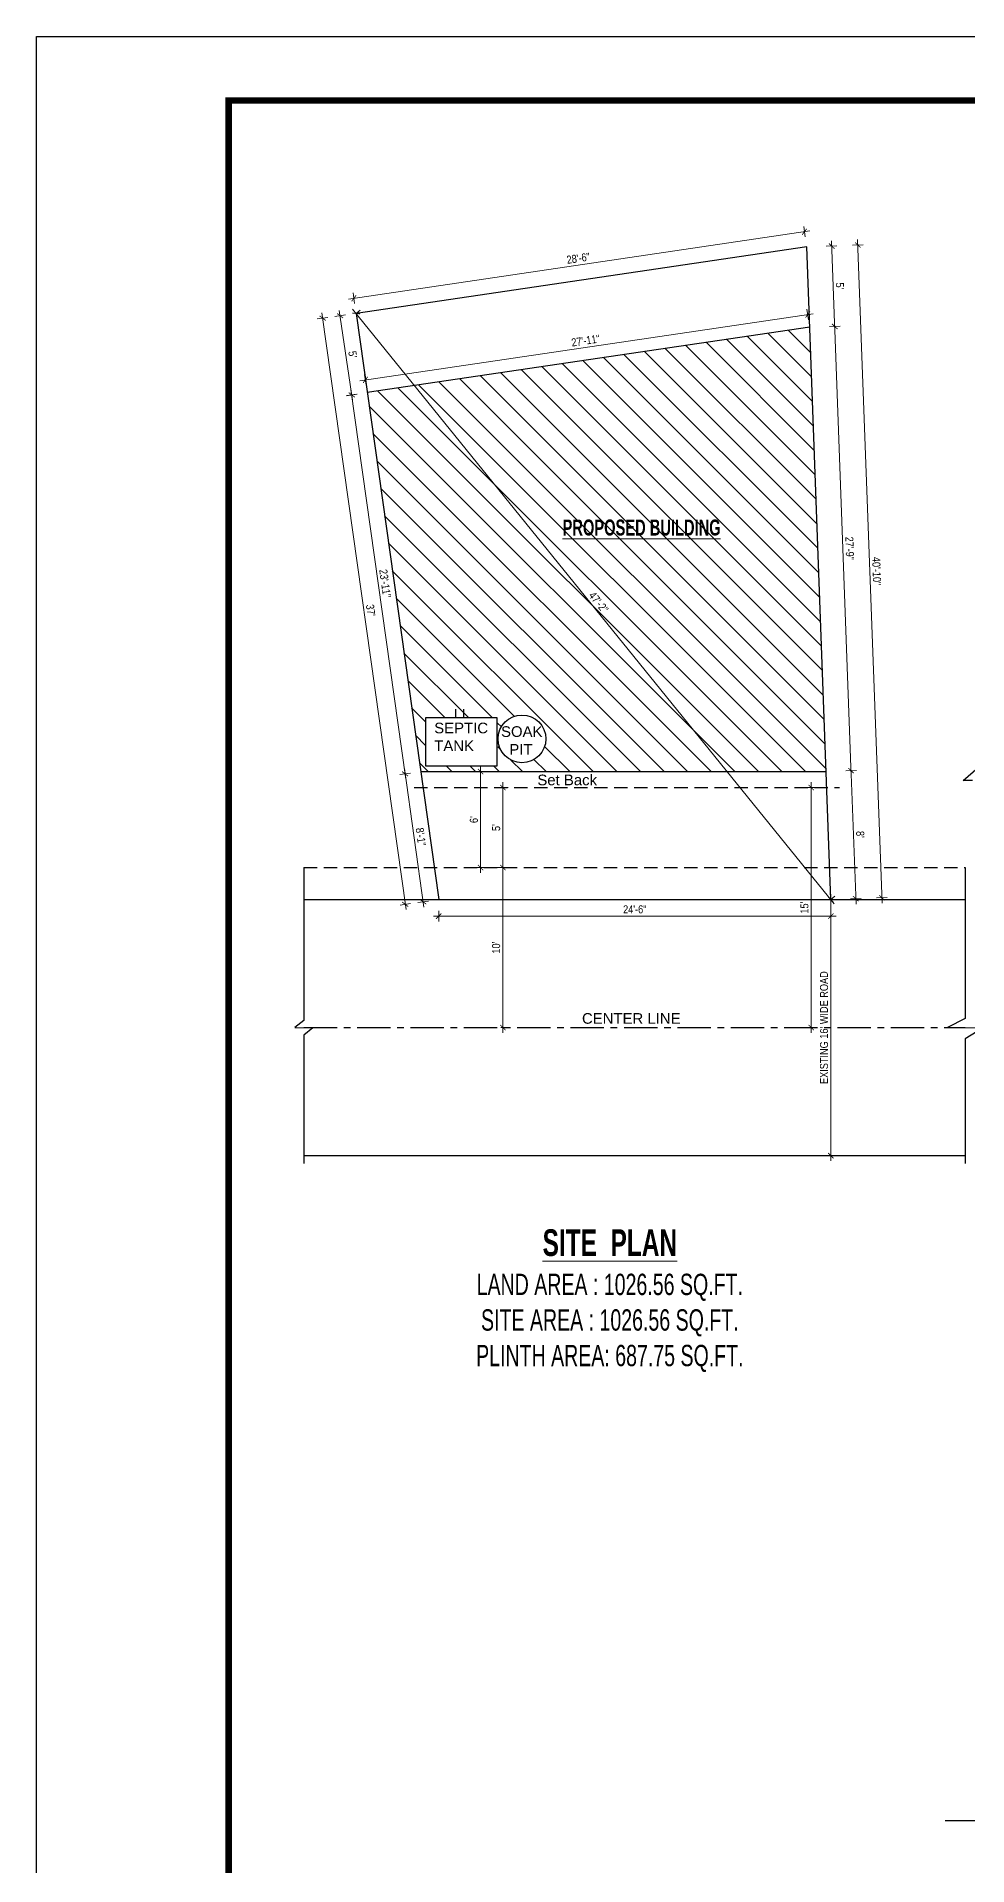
# Model space of a CAD drawing. Header units: inches. Extents: x -9998782 to 66725, y -6520505 to 8308.
# Drawn here: x -5000150 to -4999452, y -3261171 to -3259800 of the extents above; entities that cross this region are included whole.
import ezdxf

# ---------------------------------------------------------------- set-up
doc = ezdxf.new("R2010")
doc.units = ezdxf.units.IN
doc.header["$LTSCALE"] = 2
doc.header["$MEASUREMENT"] = 0
doc.header["$PDMODE"] = 34
doc.linetypes.add('CENTER', pattern=[2, 1.25, -0.25, 0.25, -0.25])
doc.linetypes.add('HIDDEN', pattern=[0.375, 0.25, -0.125])
doc.layers.get('0').update_dxf_attribs({"linetype": 'CONTINUOUS'})
doc.layers.get('DEFPOINTS').update_dxf_attribs({"color": 141, "linetype": 'CONTINUOUS'})
doc.layers.add('A-Hatch', color=7, linetype='CONTINUOUS')
doc.layers.add('furniture', color=31, linetype='CONTINUOUS')
for name, color, linetype, lineweight in [('DIM 1-100', 4, 'CONTINUOUS', 13), ('TEXT', 181, 'CONTINUOUS', 25), ('Text-100.w', 254, 'CONTINUOUS', 9), ('TEXTLAYER', 7, 'CONTINUOUS', 18), ('Toilet', 7, 'CONTINUOUS', 25)]:
    doc.layers.add(name, color=color, linetype=linetype, lineweight=lineweight)
doc.styles.add('Arial', font='arial.ttf', dxfattribs={"width": 0.8, "height": 12})
doc.styles.get("Standard").update_dxf_attribs({"font": 'ARIALN.TTF'})
doc.dimstyles.new('1 by 96', dxfattribs={"dimtxt": 6, "dimasz": 4, "dimexe": 4, "dimexo": 4, "dimgap": 2, "dimtad": 1, "dimdec": 0, "dimzin": 0, "dimdsep": 46, "dimlunit": 4, "dimtxsty": 'Standard', "dimblk": 'ARCHTICK', "dimcen": 0, "dimdle": 4, "dimadec": 0, "dimazin": 0, "dimtfac": 1, "dimtdec": 0, "dimtix": 1, "dimtofl": 0, "dimtmove": 1, "dimatfit": 3, "dimldrblk": 'ARCHTICK', "dimfxl": 4, "dimfxlon": 1, "dimtolj": 1, "dimtzin": 0, "dimlwd": -1, "dimlwe": -1, "dimarcsym": 0})

# ---------------------------------------------------------------- blocks, each defined once
blk = doc.blocks.new('_ArchTick')
at = {"color": 0, "linetype": 'ByBlock', "const_width": 0.15}
blk.add_lwpolyline([(-0.5, -0.5), (0.5, 0.5)], dxfattribs=at)
blk = doc.blocks.new('*D376')
at = {"layer": 'DEFPOINTS', "color": 0, "ltscale": 0.5}
for p in [(-4999790.7, -3259989.8), (-4999922.2, -3260009.2), (-4999782, -3260049.2)]:
    blk.add_point(p, dxfattribs=at)
at = {"layer": 'DIM 1-100', "color": 0, "ltscale": 0.5}
for p, q in [((-4999918.2, -3260008.6), (-4999926.1, -3260009.8)), ((-4999912.8, -3260072.5), (-4999922.8, -3260005.3)), ((-4999909.5, -3260068), (-4999917.4, -3260069.2))]:
    blk.add_line(p, q, dxfattribs=at)
at = {"layer": 'DIM 1-100', "color": 0, "ltscale": 0.5, "xscale": 4, "yscale": 4, "zscale": 4}
for p, rotation in [((-4999922.2, -3260009.2), 98.40388065627104), ((-4999913.4, -3260068.6), 278.403880656271)]:
    blk.add_blockref('_ArchTick', p, dxfattribs=dict(at, rotation=rotation))
at = {"layer": 'DIM 1-100', "color": 0, "ltscale": 0.5, "insert": (-4999912.8, -3260038.2), "char_height": 6, "attachment_point": 5, "rotation": 278.4039}
blk.add_mtext("\\A1;5'", dxfattribs=at)
blk = doc.blocks.new('*D377')
at = {"layer": 'DEFPOINTS', "color": 0, "ltscale": 0.5}
for p in [(-4999805.8, -3260363.1), (-4999811.8, -3260423.1), (-4999800.1, -3260423.1)]:
    blk.add_point(p, dxfattribs=at)
at = {"layer": 'DIM 1-100', "color": 0, "ltscale": 0.5}
for p, q in [((-4999800.1, -3260359.1), (-4999800.1, -3260427.1)), ((-4999801.8, -3260363.1), (-4999796.1, -3260363.1)), ((-4999804.1, -3260423.1), (-4999796.1, -3260423.1))]:
    blk.add_line(p, q, dxfattribs=at)
at = {"layer": 'DIM 1-100', "color": 0, "ltscale": 0.5, "xscale": 4, "yscale": 4, "zscale": 4}
for p, rotation in [((-4999800.1, -3260363.1), 90), ((-4999800.1, -3260423.1), 270)]:
    blk.add_blockref('_ArchTick', p, dxfattribs=dict(at, rotation=rotation))
at = {"layer": 'DIM 1-100', "color": 0, "ltscale": 0.5, "insert": (-4999805.2, -3260393.1), "char_height": 6, "attachment_point": 5, "rotation": 90}
blk.add_mtext("\\A1;5'", dxfattribs=at)
blk = doc.blocks.new('*D378')
at = {"layer": 'DEFPOINTS', "color": 0, "ltscale": 0.5}
for p in [(-4999554.3, -3260447.1), (-4999554.3, -3260639.1), (-4999554.3, -3260639.1)]:
    blk.add_point(p, dxfattribs=at)
at = {"layer": 'DIM 1-100', "color": 0, "ltscale": 0.5}
for p, q in [((-4999554.3, -3260443.1), (-4999554.3, -3260643.1)), ((-4999554.3, -3260447.1), (-4999558.3, -3260447.1)), ((-4999554.3, -3260639.1), (-4999558.3, -3260639.1))]:
    blk.add_line(p, q, dxfattribs=at)
at = {"layer": 'DIM 1-100', "color": 0, "ltscale": 0.5, "xscale": 4, "yscale": 4, "zscale": 4}
for p, rotation in [((-4999554.3, -3260447.1), 90), ((-4999554.3, -3260639.1), 270)]:
    blk.add_blockref('_ArchTick', p, dxfattribs=dict(at, rotation=rotation))
at = {"layer": 'DIM 1-100', "color": 0, "ltscale": 0.5, "insert": (-4999559.4, -3260543.1), "char_height": 6, "attachment_point": 5, "rotation": 90}
blk.add_mtext("\\A1;EXISTING 16' WIDE ROAD", dxfattribs=at)
blk = doc.blocks.new('*D379')
at = {"layer": 'DEFPOINTS', "color": 0, "ltscale": 0.5}
for p in [(-4999910.2, -3260007.5), (-4999873.4, -3260450.6), (-4999848.3, -3260447.1)]:
    blk.add_point(p, dxfattribs=at)
at = {"layer": 'DIM 1-100', "color": 0, "ltscale": 0.5}
for p, q in [((-4999931.4, -3260010.4), (-4999939.3, -3260011.5)), ((-4999935.9, -3260007), (-4999872.8, -3260454.6)), ((-4999869.4, -3260450.1), (-4999877.3, -3260451.2))]:
    blk.add_line(p, q, dxfattribs=at)
at = {"layer": 'DIM 1-100', "color": 0, "ltscale": 0.5, "xscale": 4, "yscale": 4, "zscale": 4}
for p, rotation in [((-4999935.3, -3260011), 98.01894551891075), ((-4999873.4, -3260450.6), 278.0189455189108)]:
    blk.add_blockref('_ArchTick', p, dxfattribs=dict(at, rotation=rotation))
at = {"layer": 'DIM 1-100', "color": 0, "ltscale": 0.5, "insert": (-4999899.3, -3260230.1), "char_height": 6, "attachment_point": 5, "rotation": 278.0189}
blk.add_mtext("\\A1;37'", dxfattribs=at)
blk = doc.blocks.new('*D380')
at = {"layer": 'DEFPOINTS', "color": 0, "ltscale": 0.5}
for p in [(-4999572.4, -3259957.5), (-4999911.9, -3259996.1), (-4999910.2, -3260007.5)]:
    blk.add_point(p, dxfattribs=at)
at = {"layer": 'DIM 1-100', "color": 0, "ltscale": 0.5}
for p, q in [((-4999570.1, -3259945.6), (-4999915.9, -3259996.7)), ((-4999573.5, -3259950.1), (-4999574.6, -3259942.2)), ((-4999911.3, -3260000), (-4999912.5, -3259992.1))]:
    blk.add_line(p, q, dxfattribs=at)
at = {"layer": 'DIM 1-100', "color": 0, "ltscale": 0.5, "xscale": 4, "yscale": 4, "zscale": 4}
for p, rotation in [((-4999574.1, -3259946.2), 8.403880655819602), ((-4999911.9, -3259996.1), 188.4038806558196)]:
    blk.add_blockref('_ArchTick', p, dxfattribs=dict(at, rotation=rotation))
at = {"layer": 'DIM 1-100', "color": 0, "ltscale": 0.5, "insert": (-4999743.7, -3259966.1), "char_height": 6, "attachment_point": 5, "rotation": 8.4039}
blk.add_mtext('\\A1;28\'-6"', dxfattribs=at)
blk = doc.blocks.new('*D381')
at = {"layer": 'DEFPOINTS', "color": 0, "ltscale": 0.5}
for p in [(-4999848.3, -3260447.1), (-4999554.3, -3260447.1), (-4999554.3, -3260459.5)]:
    blk.add_point(p, dxfattribs=at)
at = {"layer": 'DIM 1-100', "color": 0, "ltscale": 0.5}
for p, q in [((-4999848.3, -3260455.5), (-4999848.3, -3260463.5)), ((-4999554.3, -3260455.5), (-4999554.3, -3260463.5)), ((-4999852.3, -3260459.5), (-4999550.3, -3260459.5))]:
    blk.add_line(p, q, dxfattribs=at)
at = {"layer": 'DIM 1-100', "color": 0, "ltscale": 0.5, "xscale": 4, "yscale": 4, "zscale": 4, "rotation": 180}
blk.add_blockref('_ArchTick', (-4999848.3, -3260459.5), dxfattribs=at)
at = {"layer": 'DIM 1-100', "color": 0, "ltscale": 0.5, "xscale": 4, "yscale": 4, "zscale": 4}
blk.add_blockref('_ArchTick', (-4999554.3, -3260459.5), dxfattribs=at)
at = {"layer": 'DIM 1-100', "color": 0, "ltscale": 0.5, "insert": (-4999701.3, -3260454.4), "char_height": 6, "attachment_point": 5}
blk.add_mtext('\\A1;24\'-6"', dxfattribs=at)
blk = doc.blocks.new('*D385')
at = {"layer": 'DEFPOINTS', "color": 0, "ltscale": 0.5}
for p in [(-4999572.4, -3259957.5), (-4999534.1, -3259956.1), (-4999554.3, -3260447.1)]:
    blk.add_point(p, dxfattribs=at)
at = {"layer": 'DIM 1-100', "color": 0, "ltscale": 0.5}
for p, q in [((-4999538.1, -3259956.3), (-4999530.1, -3259956)), ((-4999515.9, -3260449.7), (-4999534.2, -3259952.1)), ((-4999520, -3260445.8), (-4999512, -3260445.6))]:
    blk.add_line(p, q, dxfattribs=at)
at = {"layer": 'DIM 1-100', "color": 0, "ltscale": 0.5, "xscale": 4, "yscale": 4, "zscale": 4}
for p, rotation in [((-4999534.1, -3259956.1), 92.11435361988235), ((-4999516, -3260445.7), 272.1143536198823)]:
    blk.add_blockref('_ArchTick', p, dxfattribs=dict(at, rotation=rotation))
at = {"layer": 'DIM 1-100', "color": 0, "ltscale": 0.5, "insert": (-4999520, -3260200.7), "char_height": 6, "attachment_point": 5, "rotation": 272.1144}
blk.add_mtext('\\A1;40\'-10"', dxfattribs=at)
blk = doc.blocks.new('*D386')
at = {"layer": 'DEFPOINTS', "color": 0, "ltscale": 0.5}
for p in [(-4999570.2, -3260017.9), (-4999551.4, -3260017.2), (-4999557.9, -3260351.1)]:
    blk.add_point(p, dxfattribs=at)
at = {"layer": 'DIM 1-100', "color": 0, "ltscale": 0.5}
for p, q in [((-4999555.4, -3260017.3), (-4999547.4, -3260017)), ((-4999539, -3260354.4), (-4999551.6, -3260013.2)), ((-4999543.1, -3260350.6), (-4999535.1, -3260350.3))]:
    blk.add_line(p, q, dxfattribs=at)
at = {"layer": 'DIM 1-100', "color": 0, "ltscale": 0.5, "xscale": 4, "yscale": 4, "zscale": 4}
for p, rotation in [((-4999551.4, -3260017.2), 92.11435361988767), ((-4999539.1, -3260350.4), 272.1143536198877)]:
    blk.add_blockref('_ArchTick', p, dxfattribs=dict(at, rotation=rotation))
at = {"layer": 'DIM 1-100', "color": 0, "ltscale": 0.5, "insert": (-4999540.2, -3260183.6), "char_height": 6, "attachment_point": 5, "rotation": 272.1144}
blk.add_mtext('\\A1;27\'-9"', dxfattribs=at)
blk = doc.blocks.new('*D387')
at = {"layer": 'DEFPOINTS', "color": 0, "ltscale": 0.5}
for p in [(-4999901.9, -3260066.9), (-4999873.5, -3260352.8), (-4999861.8, -3260351.1)]:
    blk.add_point(p, dxfattribs=at)
at = {"layer": 'DIM 1-100', "color": 0, "ltscale": 0.5}
for p, q in [((-4999909.6, -3260068), (-4999917.5, -3260069.1)), ((-4999914.1, -3260064.5), (-4999872.9, -3260356.7)), ((-4999869.5, -3260352.2), (-4999877.4, -3260353.3))]:
    blk.add_line(p, q, dxfattribs=at)
at = {"layer": 'DIM 1-100', "color": 0, "ltscale": 0.5, "xscale": 4, "yscale": 4, "zscale": 4}
for p, rotation in [((-4999913.5, -3260068.5), 98.01894551889016), ((-4999873.5, -3260352.8), 278.0189455188902)]:
    blk.add_blockref('_ArchTick', p, dxfattribs=dict(at, rotation=rotation))
at = {"layer": 'DIM 1-100', "color": 0, "ltscale": 0.5, "insert": (-4999888.5, -3260209.9), "char_height": 6, "attachment_point": 5, "rotation": 278.0189}
blk.add_mtext('\\A1;23\'-11"', dxfattribs=at)
blk = doc.blocks.new('*D388')
at = {"layer": 'DEFPOINTS', "color": 0, "ltscale": 0.5}
for p in [(-4999861.8, -3260351.1), (-4999859.9, -3260448.8), (-4999848.3, -3260447.1)]:
    blk.add_point(p, dxfattribs=at)
at = {"layer": 'DIM 1-100', "color": 0, "ltscale": 0.5}
for p, q in [((-4999869.5, -3260352.2), (-4999877.4, -3260353.3)), ((-4999874, -3260348.8), (-4999859.4, -3260452.7)), ((-4999856, -3260448.2), (-4999863.9, -3260449.3))]:
    blk.add_line(p, q, dxfattribs=at)
at = {"layer": 'DIM 1-100', "color": 0, "ltscale": 0.5, "xscale": 4, "yscale": 4, "zscale": 4}
for p, rotation in [((-4999873.5, -3260352.8), 98.01894551890209), ((-4999859.9, -3260448.8), 278.0189455189021)]:
    blk.add_blockref('_ArchTick', p, dxfattribs=dict(at, rotation=rotation))
at = {"layer": 'DIM 1-100', "color": 0, "ltscale": 0.5, "insert": (-4999861.7, -3260400), "char_height": 6, "attachment_point": 5, "rotation": 278.0189}
blk.add_mtext('\\A1;8\'-1"', dxfattribs=at)
blk = doc.blocks.new('*D389')
at = {"layer": 'DEFPOINTS', "color": 0, "ltscale": 0.5}
for p in [(-4999557.9, -3260351.1), (-4999554.3, -3260447.1), (-4999535.6, -3260446.4)]:
    blk.add_point(p, dxfattribs=at)
at = {"layer": 'DIM 1-100', "color": 0, "ltscale": 0.5}
for p, q in [((-4999539.3, -3260346.4), (-4999535.4, -3260450.4)), ((-4999543.1, -3260350.6), (-4999535.1, -3260350.3)), ((-4999539.6, -3260446.6), (-4999531.6, -3260446.3))]:
    blk.add_line(p, q, dxfattribs=at)
at = {"layer": 'DIM 1-100', "color": 0, "ltscale": 0.5, "xscale": 4, "yscale": 4, "zscale": 4}
for p, rotation in [((-4999539.1, -3260350.4), 92.11435361990651), ((-4999535.6, -3260446.4), 272.1143536199065)]:
    blk.add_blockref('_ArchTick', p, dxfattribs=dict(at, rotation=rotation))
at = {"layer": 'DIM 1-100', "color": 0, "ltscale": 0.5, "insert": (-4999532.3, -3260398.2), "char_height": 6, "attachment_point": 5, "rotation": 272.1144}
blk.add_mtext("\\A1;8'", dxfattribs=at)
blk = doc.blocks.new('*D382')
at = {"layer": 'DEFPOINTS', "color": 0, "ltscale": 0.5}
for p in [(-4999572.4, -3259957.5), (-4999553.7, -3259956.9), (-4999570.2, -3260017.9)]:
    blk.add_point(p, dxfattribs=at)
at = {"layer": 'DIM 1-100', "color": 0, "ltscale": 0.5}
for p, q in [((-4999557.7, -3259957), (-4999549.7, -3259956.7)), ((-4999551.3, -3260021.2), (-4999553.8, -3259952.9)), ((-4999555.4, -3260017.3), (-4999547.4, -3260017))]:
    blk.add_line(p, q, dxfattribs=at)
at = {"layer": 'DIM 1-100', "color": 0, "ltscale": 0.5, "xscale": 4, "yscale": 4, "zscale": 4}
for p, rotation in [((-4999553.7, -3259956.9), 92.11435361990651), ((-4999551.4, -3260017.2), 272.1143536199065)]:
    blk.add_blockref('_ArchTick', p, dxfattribs=dict(at, rotation=rotation))
at = {"layer": 'DIM 1-100', "color": 0, "ltscale": 0.5, "insert": (-4999547.5, -3259986.8), "char_height": 6, "attachment_point": 5, "rotation": 272.1144}
blk.add_mtext("\\A1;5'", dxfattribs=at)
blk = doc.blocks.new('*D383')
at = {"layer": 'DEFPOINTS', "color": 0, "ltscale": 0.5}
for p in [(-4999570.2, -3260017.9), (-4999903.3, -3260057.3), (-4999901.9, -3260066.9)]:
    blk.add_point(p, dxfattribs=at)
at = {"layer": 'DIM 1-100', "color": 0, "ltscale": 0.5}
for p, q in [((-4999571, -3260012.2), (-4999572.2, -3260004.3)), ((-4999567.6, -3260007.7), (-4999907.3, -3260057.9)), ((-4999902.7, -3260061.2), (-4999903.9, -3260053.3))]:
    blk.add_line(p, q, dxfattribs=at)
at = {"layer": 'DIM 1-100', "color": 0, "ltscale": 0.5, "xscale": 4, "yscale": 4, "zscale": 4}
for p, rotation in [((-4999571.6, -3260008.3), 8.403880655919362), ((-4999903.3, -3260057.3), 188.4038806559193)]:
    blk.add_blockref('_ArchTick', p, dxfattribs=dict(at, rotation=rotation))
at = {"layer": 'DIM 1-100', "color": 0, "ltscale": 0.5, "insert": (-4999738.2, -3260027.8), "char_height": 6, "attachment_point": 5, "rotation": 8.4039}
blk.add_mtext('\\A1;27\'-11"', dxfattribs=at)
blk = doc.blocks.new('*D392')
at = {"layer": 'DEFPOINTS', "color": 0, "ltscale": 0.5}
for p in [(-4999910.2, -3260007.5), (-4999910.2, -3260007.5), (-4999554.3, -3260447.1)]:
    blk.add_point(p, dxfattribs=at)
at = {"layer": 'DIM 1-100', "color": 0, "ltscale": 0.5}
for p, q in [((-4999551.8, -3260450.2), (-4999912.8, -3260004.3)), ((-4999910.2, -3260007.5), (-4999907.1, -3260004.9)), ((-4999554.3, -3260447.1), (-4999551.2, -3260444.6))]:
    blk.add_line(p, q, dxfattribs=at)
at = {"layer": 'DIM 1-100', "color": 0, "ltscale": 0.5, "xscale": 4, "yscale": 4, "zscale": 4}
for p, rotation in [((-4999910.2, -3260007.5), 128.9929455860294), ((-4999554.3, -3260447.1), 308.9929455860294)]:
    blk.add_blockref('_ArchTick', p, dxfattribs=dict(at, rotation=rotation))
at = {"layer": 'DIM 1-100', "color": 0, "ltscale": 0.5, "insert": (-4999728.4, -3260224.1), "char_height": 6, "attachment_point": 5, "rotation": 308.9929}
blk.add_mtext('\\A1;47\'-2"', dxfattribs=at)
blk = doc.blocks.new('*D384')
at = {"layer": 'DEFPOINTS', "color": 0, "ltscale": 0.5}
for p in [(-4999701.4, -3260363.1), (-4999569, -3260363.1), (-4999701.4, -3260543.1)]:
    blk.add_point(p, dxfattribs=at)
at = {"layer": 'DIM 1-100', "color": 0, "ltscale": 0.5}
for p, q in [((-4999569, -3260547.1), (-4999569, -3260359.1)), ((-4999573, -3260363.1), (-4999565, -3260363.1)), ((-4999573, -3260543.1), (-4999565, -3260543.1))]:
    blk.add_line(p, q, dxfattribs=at)
at = {"layer": 'DIM 1-100', "color": 0, "ltscale": 0.5, "xscale": 4, "yscale": 4, "zscale": 4}
for p, rotation in [((-4999569, -3260363.1), 90), ((-4999569, -3260543.1), 270)]:
    blk.add_blockref('_ArchTick', p, dxfattribs=dict(at, rotation=rotation))
at = {"layer": 'DIM 1-100', "color": 0, "ltscale": 0.5, "insert": (-4999574.1, -3260453.1), "char_height": 6, "attachment_point": 5, "rotation": 90}
blk.add_mtext("\\A1;15'", dxfattribs=at)
blk = doc.blocks.new('*D390')
at = {"layer": 'DEFPOINTS', "color": 0, "ltscale": 0.5}
for p in [(-4999811.8, -3260423.1), (-4999805.8, -3260543.1), (-4999800.1, -3260543.1)]:
    blk.add_point(p, dxfattribs=at)
at = {"layer": 'DIM 1-100', "color": 0, "ltscale": 0.5}
for p, q in [((-4999804.1, -3260423.1), (-4999796.1, -3260423.1)), ((-4999800.1, -3260419.1), (-4999800.1, -3260547.1)), ((-4999801.8, -3260543.1), (-4999796.1, -3260543.1))]:
    blk.add_line(p, q, dxfattribs=at)
at = {"layer": 'DIM 1-100', "color": 0, "ltscale": 0.5, "xscale": 4, "yscale": 4, "zscale": 4}
for p, rotation in [((-4999800.1, -3260423.1), 90), ((-4999800.1, -3260543.1), 270)]:
    blk.add_blockref('_ArchTick', p, dxfattribs=dict(at, rotation=rotation))
at = {"layer": 'DIM 1-100', "color": 0, "ltscale": 0.5, "insert": (-4999805.2, -3260483.1), "char_height": 6, "attachment_point": 5, "rotation": 90}
blk.add_mtext("\\A1;10'", dxfattribs=at)
blk = doc.blocks.new('*D391')
at = {"layer": 'DEFPOINTS', "color": 0, "ltscale": 0.5}
for p in [(-4999851.7, -3260351.1), (-4999816.9, -3260351.1), (-4999851.7, -3260423.1)]:
    blk.add_point(p, dxfattribs=at)
at = {"layer": 'DIM 1-100', "color": 0, "ltscale": 0.5}
for p, q in [((-4999816.9, -3260427.1), (-4999816.9, -3260347.1)), ((-4999820.9, -3260351.1), (-4999812.9, -3260351.1)), ((-4999820.9, -3260423.1), (-4999812.9, -3260423.1))]:
    blk.add_line(p, q, dxfattribs=at)
at = {"layer": 'DIM 1-100', "color": 0, "ltscale": 0.5, "xscale": 4, "yscale": 4, "zscale": 4}
for p, rotation in [((-4999816.9, -3260351.1), 90), ((-4999816.9, -3260423.1), 270)]:
    blk.add_blockref('_ArchTick', p, dxfattribs=dict(at, rotation=rotation))
at = {"layer": 'DIM 1-100', "color": 0, "ltscale": 0.5, "insert": (-4999821.9, -3260387.1), "char_height": 6, "attachment_point": 5, "rotation": 90}
blk.add_mtext("\\A1;6'", dxfattribs=at)

msp = doc.modelspace()

# ---------------------------------------------------------------- hatches: boundary and pattern name
at = {"layer": 'A-Hatch'}
h = msp.add_hatch(dxfattribs=at)
h.set_pattern_fill('ANSI31', color=256, scale=100, angle=-90)
h.set_pattern_definition([(315, (10611.05, 2171.955), (8.838834765, 8.838834765), [])])
h.paths.add_polyline_path([(-4999570.16, -3260017.86), (-4999901.88, -3260066.87), (-4999861.84, -3260351.11), (-4999557.86, -3260351.11)])
h.paths.add_polyline_path([(-4999767.96, -3260326.52, -1), (-4999803.75, -3260326.52), (-4999804.52, -3260346.86), (-4999858.12, -3260346.86), (-4999858.12, -3260310.86), (-4999804.52, -3260310.86), (-4999803.75, -3260326.52, -1)], flags=16)
h.paths.add_polyline_path([(-4999739.63, -3260220.2), (-4999726.72, -3260236.14), (-4999717.01, -3260228.28), (-4999729.92, -3260212.34)], flags=24)
h.paths.add_polyline_path([(-4999804.05, -3260342.89), (-4999768.99, -3260342.89), (-4999768.99, -3260313.07), (-4999804.05, -3260313.07)], flags=24)
h.paths.add_polyline_path([(-4999854.14, -3260340.21), (-4999809.77, -3260340.21), (-4999809.77, -3260310.39), (-4999854.14, -3260310.39)], flags=8)
h.paths.add_polyline_path([(-4999758.5, -3260180.63), (-4999633.97, -3260180.63), (-4999633.97, -3260155.46), (-4999758.5, -3260155.46)], flags=24)

# ---------------------------------------------------------------- linework, layer by layer
at = {"ltscale": 0.5}
for p, q in [((-4999572.39, -3259957.54), (-4999910.25, -3260007.46)), ((-4999554.31, -3260447.11), (-4999572.39, -3259957.54)), ((-4999910.25, -3260007.46), (-4999848.31, -3260447.11)), ((-4999570.16, -3260017.86), (-4999901.88, -3260066.87)), ((-4999861.84, -3260351.11), (-4999557.86, -3260351.11)), ((-4999949.37, -3260447.11), (-4999453.48, -3260447.11)), ((-4999848.31, -3260447.11), (-4999554.31, -3260447.11)), ((-4999949.37, -3260639.11), (-4999453.48, -3260639.11)), ((-4999438.72, -3261137.91), (-4999468.72, -3261137.91))]:
    msp.add_line(p, q, dxfattribs=at)
msp.add_lwpolyline([(-5000149.75, -3262044.85), (-5000149.75, -3259799.81), (-4996974.94, -3259799.81), (-4996974.94, -3262044.85)], close=True)
at = {"const_width": 4.8}
msp.add_lwpolyline([(-4997022.94, -3261996.85), (-4997022.94, -3259847.81), (-5000005.75, -3259847.81), (-5000005.75, -3261996.85)], close=True, dxfattribs=at)
at = {"linetype": 'Continuous', "ltscale": 0.5}
for points in [[(-4999949.37, -3260423.11), (-4999949.37, -3260537.67), (-4999956.19, -3260542.99), (-4999942.77, -3260543.24), (-4999949.37, -3260548.67), (-4999949.37, -3260645.11)], [(-4999453.48, -3260423.11), (-4999453.48, -3260536.17), (-4999466.79, -3260542.99), (-4999440.13, -3260543.24), (-4999453.48, -3260551.54), (-4999453.48, -3260645.11)]]:
    msp.add_lwpolyline(points, dxfattribs=at)
at = {"layer": 'furniture', "ltscale": 7}
for p, q in [((-4999835.36, -3260310.86), (-4999835.36, -3260304.13)), ((-4999829.36, -3260310.86), (-4999829.36, -3260304.13))]:
    msp.add_line(p, q, dxfattribs=at)
msp.add_lwpolyline([(-4999804.52, -3260346.86), (-4999804.52, -3260310.86), (-4999858.12, -3260310.86), (-4999858.12, -3260346.86)], close=True, dxfattribs=at)
msp.add_circle((-4999785.85, -3260326.52), 17.9, dxfattribs=at)
at = {"layer": 'TEXT'}
msp.add_lwpolyline([(-4999448.02, -3260357.8), (-4999455.16, -3260357.8), (-4999440.02, -3260344.72), (-4999424.88, -3260357.8)], dxfattribs=at)
at = {"layer": 'Toilet', "linetype": 'HIDDEN', "ltscale": 20}
for p, q in [((-4999866.64, -3260363.11), (-4999547.78, -3260363.11)), ((-4999949.37, -3260423.11), (-4999453.48, -3260423.11))]:
    msp.add_line(p, q, dxfattribs=at)
at = {"layer": 'Toilet', "linetype": 'CENTER', "ltscale": 10}
msp.add_line((-4999949.37, -3260543.11), (-4999453.48, -3260543.11), dxfattribs=at)

# ---------------------------------------------------------------- texts
at = {"layer": 'Text-100.w', "width": 569.1024, "attachment_point": 2, "style": 'Arial'}
for s, insert, char_height in [('\\A1;{\\fArial Narrow|b1|i0|c0|p34;\\LPROPOSED BUILDING}', (-4999696.17, -3260162), 12), ('\\A1;{\\fArial Narrow|b1|i0|c0|p34;\\LSITE  PLAN\\P\\fArial Narrow|b0|i0|c0|p34;\\H0.8x;\\lLAND AREA : 1026.56 SQ.FT.\\PSITE AREA : 1026.56 SQ.FT.\\PPLINTH AREA: 687.75 SQ.FT.}', (-4999719.99, -3260694.32), 20)]:
    msp.add_mtext(s, dxfattribs=dict(at, insert=insert, char_height=char_height))
at = {"layer": 'TEXTLAYER', "ltscale": 5, "char_height": 8, "width": 90.522, "attachment_point": 1}
for s, insert in [('{\\fArial|b0|i0|c0|p34;SEPTIC \\PTANK}', (-4999851.63, -3260314.37)), ('{\\fArial|b0|i0|c0|p34;SOAK \\P  PIT}', (-4999801.55, -3260317.05)), ('{\\fArial|b0|i0|c0|p34;Set Back}', (-4999774.32, -3260353.33)), ('{\\fArial|b0|i0|c0|p34;CENTER LINE}', (-4999740.86, -3260532.19))]:
    msp.add_mtext(s, dxfattribs=dict(at, insert=insert))

# ---------------------------------------------------------------- dimensions: what is measured, and where the dimension line sits
at = {"layer": 'DIM 1-100', "ltscale": 0.5}
for p1, p2, distance, picture, middle in [((-4999572.39, -3259957.54), (-4999910.25, -3260007.46), -11.49, '*D380', (-4999743.74, -3259966.13)), ((-4999554.31, -3260447.11), (-4999572.39, -3259957.54), -38.33, '*D385', (-4999519.98, -3260200.73)), ((-4999781.96, -3260049.15), (-4999790.72, -3259989.8), 132.9, '*D376', (-4999912.81, -3260038.16)), ((-4999554.31, -3260447.11), (-4999910.25, -3260007.46), 0, '*D392', (-4999728.38, -3260224.13)), ((-4999570.16, -3260017.86), (-4999901.88, -3260066.87), -9.7, '*D383', (-4999738.17, -3260027.81)), ((-4999910.25, -3260007.46), (-4999848.31, -3260447.11), -25.31, '*D379', (-4999899.33, -3260230.11)), ((-4999557.86, -3260351.11), (-4999570.16, -3260017.86), -18.75, '*D386', (-4999540.21, -3260183.61)), ((-4999901.88, -3260066.87), (-4999861.84, -3260351.11), -11.75, '*D387', (-4999888.48, -3260209.93))]:
    dim = msp.add_aligned_dim(p1=p1, p2=p2, distance=distance, dimstyle='1 by 96', dxfattribs=at)
    dim.commit()
    dim.dimension.update_dxf_attribs({"geometry": picture, "text_midpoint": middle})
for base, p1, p2, angle, picture, middle in [((-4999553.65, -3259956.85), (-4999570.16, -3260017.86), (-4999572.39, -3259957.54), 272.11435, '*D382', (-4999547.49, -3259986.82)), ((-4999816.87, -3260351.11), (-4999851.69, -3260423.11), (-4999851.69, -3260351.11), 90, '*D391', (-4999821.93, -3260387.11)), ((-4999535.58, -3260446.42), (-4999557.86, -3260351.11), (-4999554.31, -3260447.11), 272.11435, '*D389', (-4999532.29, -3260398.24)), ((-4999859.94, -3260448.75), (-4999861.84, -3260351.11), (-4999848.31, -3260447.11), 98.01895, '*D388', (-4999861.69, -3260400.05)), ((-4999800.14, -3260423.11), (-4999805.84, -3260363.11), (-4999811.84, -3260423.11), 90, '*D377', (-4999805.19, -3260393.11)), ((-4999569, -3260363.11), (-4999701.43, -3260543.11), (-4999701.43, -3260363.11), 90, '*D384', (-4999574.07, -3260453.11)), ((-4999800.14, -3260543.11), (-4999811.84, -3260423.11), (-4999805.84, -3260543.11), 90, '*D390', (-4999805.2, -3260483.11))]:
    dim = msp.add_linear_dim(base=base, p1=p1, p2=p2, angle=angle, dimstyle='1 by 96', dxfattribs=at)
    dim.commit()
    dim.dimension.update_dxf_attribs({"geometry": picture, "text_midpoint": middle})
dim = msp.add_linear_dim(base=(-4999554.31, -3260639.11), p1=(-4999554.31, -3260447.11), p2=(-4999554.31, -3260639.11), angle=90, text='EXISTING <> WIDE ROAD', dimstyle='1 by 96', dxfattribs=at)
dim.commit()
dim.dimension.update_dxf_attribs({"geometry": '*D378', "text_midpoint": (-4999559.42, -3260543.11)})
dim = msp.add_linear_dim(base=(-4999554.31, -3260459.51), p1=(-4999848.31, -3260447.11), p2=(-4999554.31, -3260447.11), dimstyle='1 by 96', dxfattribs=at)
dim.commit()
dim.dimension.update_dxf_attribs({"geometry": '*D381', "text_midpoint": (-4999701.31, -3260454.45)})

doc.saveas('drawing.dxf')
